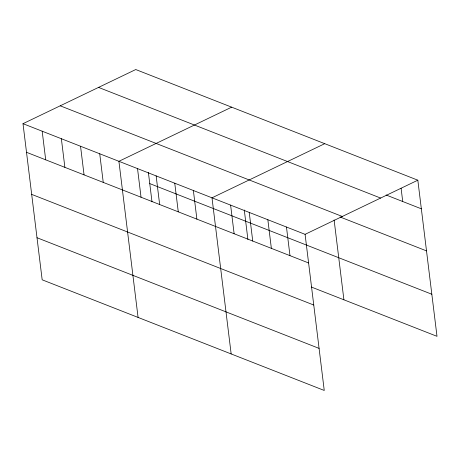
<?xml version="1.0" encoding="UTF-8"?>
<svg xmlns="http://www.w3.org/2000/svg" width="460" height="460" viewBox="0 0 460 460"><rect width="100%" height="100%" fill="white"/><g stroke="black" fill="none" stroke-linecap="round" stroke-linejoin="round"><path stroke-width="0.69" d="M23 123.677L305.084 234.335L324.248 390.459L42.17 279.806L23 123.677L135.752 69.54L417.829 180.193L437 336.323L311.334 287.023M231.656 107.163L118.91 161.305L138.075 317.429M324.743 143.675L211.997 197.817L231.161 353.947M305.084 234.335L417.829 180.193M386.107 194.994L421.343 208.817M98.543 87.406L380.621 198.059M60.208 105.811L342.286 216.47M340.072 216.982L426.512 250.89M149.753 183.592L431.836 294.245M26.513 152.3L308.597 262.959M31.682 194.379L313.76 305.032M37.001 237.728L319.085 348.387M401.097 188.249L402.724 201.514M334.109 219.972L343.913 299.805M286.465 227.033L289.978 255.651M267.846 219.73L271.36 248.348M249.228 212.422L252.741 241.046M244.289 210.024L247.9 239.447M230.609 205.12L234.128 233.743M193.378 190.515L196.892 219.138M174.76 183.212L178.273 211.836M156.141 175.91L159.655 204.533M148.379 172.402L151.99 201.825M137.523 168.607L141.042 197.225M99.728 153.778L103.241 182.401M80.546 146.251L84.059 174.875M61.364 138.73L64.877 167.354M42.182 131.203L45.695 159.827"/></g></svg>
